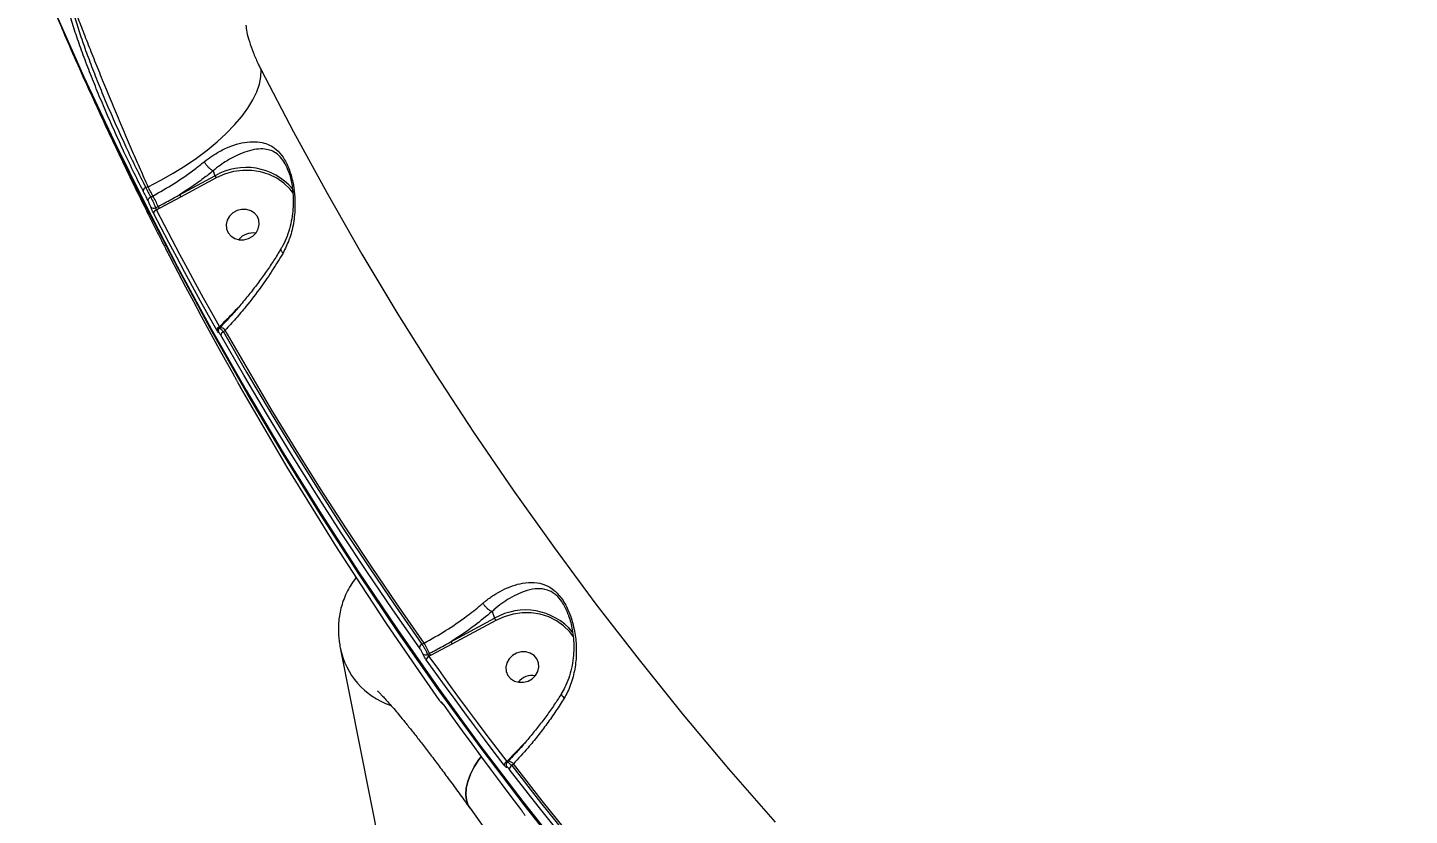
# Model space of a CAD drawing. Header units: millimetres. Extents: x -9609 to 9022, y -7175 to 8108.
# Drawn here: x -4749.7 to -4378.7, y 3631 to 3842.5 of the extents above; entities that cross this region are included whole.
import ezdxf

# ---------------------------------------------------------------- set-up
doc = ezdxf.new("R2010")
doc.units = ezdxf.units.MM
for name, color, linetype in [('DIKOM_ОБЪЕКТ', 7, 'Continuous'), ('DIKOM_РАЗМЕР_ЗОНА', 7, 'Continuous'), ('DIKOM_РАЗМЕР_ОБЪЕКТА', 7, 'Continuous')]:
    doc.layers.add(name, color=color, linetype=linetype)
doc.styles.add('style1', font='arial.ttf', dxfattribs={"width": 0.8})
doc.dimstyles.new('1-50', dxfattribs={"dimtxt": 300, "dimasz": 200, "dimexe": 100, "dimexo": 0, "dimgap": 100, "dimtad": 1, "dimtxsty": 'style1', "dimcen": 200, "dimclrd": 7, "dimclre": 7, "dimclrt": 7, "dimadec": 1, "dimazin": 2, "dimtfac": 1, "dimtmove": 0, "dimatfit": 2, "dimfxl": 0, "dimlwd": 25, "dimlwe": 18, "dimarcsym": 0})

# ---------------------------------------------------------------- blocks, each defined once
blk = doc.blocks.new('*D10')
at = {"layer": 'Defpoints', "color": 0, "transparency": 16777216}
for p in [(-405.54, 6589.16), (-8044.66, -3492.79), (424.09, -3492.79)]:
    blk.add_point(p, dxfattribs=at)
at = {"layer": 'DIKOM_РАЗМЕР_ОБЪЕКТА', "color": 7, "lineweight": 18, "transparency": 16777216}
for p, q in [((-405.54, 6589.16), (-8144.66, 6589.16)), ((424.09, -3492.79), (-8144.66, -3492.79))]:
    blk.add_line(p, q, dxfattribs=at)
at = {"layer": 'DIKOM_РАЗМЕР_ОБЪЕКТА', "color": 7, "lineweight": 25, "transparency": 16777216}
blk.add_line((-8044.66, 6389.16), (-8044.66, -3292.79), dxfattribs=at)
at = {"layer": 'DIKOM_РАЗМЕР_ОБЪЕКТА', "color": 7, "transparency": 16777216}
for points in [[(-8077.99, 6389.16), (-8011.32, 6389.16), (-8044.66, 6589.16)], [(-8077.99, -3292.79), (-8011.32, -3292.79), (-8044.66, -3492.79)]]:
    blk.add_solid(points, dxfattribs=at)
at = {"layer": 'DIKOM_РАЗМЕР_ОБЪЕКТА', "color": 7, "transparency": 16777216, "insert": (-8297.83, 1541.5), "char_height": 300, "attachment_point": 5, "rotation": 90, "style": 'style1'}
blk.add_mtext('10100', dxfattribs=at)
blk = doc.blocks.new('*D13')
at = {"layer": 'Defpoints', "color": 0, "transparency": 16777216}
for p in [(-4933.28, 8107.63), (-9158.98, -4977.79), (-1652.91, -4977.79)]:
    blk.add_point(p, dxfattribs=at)
at = {"layer": 'DIKOM_РАЗМЕР_ЗОНА', "color": 7, "lineweight": 18, "transparency": 16777216}
for p, q in [((-4933.28, 8107.63), (-9258.98, 8107.63)), ((-1652.91, -4977.79), (-9258.98, -4977.79))]:
    blk.add_line(p, q, dxfattribs=at)
at = {"layer": 'DIKOM_РАЗМЕР_ЗОНА', "color": 7, "lineweight": 25, "transparency": 16777216}
blk.add_line((-9158.98, 7907.63), (-9158.98, -4777.79), dxfattribs=at)
at = {"layer": 'DIKOM_РАЗМЕР_ЗОНА', "color": 7, "transparency": 16777216}
for points in [[(-9192.32, 7907.63), (-9125.65, 7907.63), (-9158.98, 8107.63)], [(-9192.32, -4777.79), (-9125.65, -4777.79), (-9158.98, -4977.79)]]:
    blk.add_solid(points, dxfattribs=at)
at = {"layer": 'DIKOM_РАЗМЕР_ЗОНА', "color": 7, "transparency": 16777216, "insert": (-9412.26, 1541.5), "char_height": 300, "attachment_point": 5, "rotation": 90, "style": 'style1'}
blk.add_mtext('13100', dxfattribs=at)

msp = doc.modelspace()

# ---------------------------------------------------------------- linework, layer by layer
at = {"layer": 'DIKOM_ОБЪЕКТ', "color": 7, "linetype": 'Continuous', "lineweight": 15}
for p, q in [((-4708.905, 3797.589), (-4699.38, 3802.731)), ((-4699.872, 3804.04), (-4699.38, 3802.731)), ((-4717.343, 3799.781), (-4717.951, 3799.524)), ((-4699.076, 3802.136), (-4708.602, 3796.995)), ((-4716.641, 3796.96), (-4716.06, 3797.273)), ((-4708.602, 3796.995), (-4714.336, 3793.943)), ((-4715.307, 3794.129), (-4714.623, 3794.498)), ((-4714.336, 3793.943), (-4715.118, 3793.521)), ((-4711.73, 3781.411), (-4711.766, 3781.475)), ((-4693.657, 3766.827), (-4693.032, 3767.466)), ((-4698.028, 3761.993), (-4698.205, 3761.812)), ((-4698.188, 3761.861), (-4698.168, 3761.85)), ((-4697.82, 3759.872), (-4697.709, 3759.676)), ((-4696.626, 3761.27), (-4697.105, 3760.78)), ((-4636.067, 3677.601), (-4624.33, 3683.936)), ((-4625.008, 3685.74), (-4624.33, 3683.936)), ((-4624.026, 3683.341), (-4635.763, 3677.006)), ((-4643.815, 3676.964), (-4643.234, 3677.278)), ((-4635.763, 3677.006), (-4641.509, 3673.948)), ((-4665.756, 3675.975), (-4622.945, 3459.536)), ((-4642.314, 3674.224), (-4641.796, 3674.503)), ((-4641.509, 3673.948), (-4641.958, 3673.706)), ((-4620.976, 3645.554), (-4616.454, 3650.234)), ((-4616.454, 3650.234), (-4616.029, 3650.668)), ((-4621.069, 3645.459), (-4620.976, 3645.554)), ((-4620.656, 3645.573), (-4620.944, 3645.278)), ((-4620.656, 3645.573), (-4620.645, 3645.583)), ((-4619.254, 3644.849), (-4619.716, 3644.376)), ((-4630.917, 3632.933), (-4515.001, 3471.96))]:
    msp.add_line(p, q, dxfattribs=at)
at = {"layer": 'DIKOM_ОБЪЕКТ', "color": 7, "linetype": 'Continuous', "lineweight": 15, "flags": 128}
for points in [[(-4742.281, 3846.591), (-4734.572, 3829.294), (-4726.526, 3812.145), (-4718.149, 3795.149), (-4709.442, 3778.311), (-4700.408, 3761.637), (-4691.049, 3745.131), (-4681.368, 3728.798), (-4671.369, 3712.644), (-4661.053, 3696.672), (-4650.424, 3680.889), (-4639.487, 3665.299), (-4628.243, 3649.906), (-4616.696, 3634.716), (-4604.849, 3619.732)], [(-4604.54, 3618.911), (-4616.387, 3633.895), (-4627.934, 3649.085), (-4639.178, 3664.478), (-4650.115, 3680.068), (-4660.744, 3695.851), (-4671.06, 3711.822), (-4681.059, 3727.977), (-4690.741, 3744.309), (-4700.099, 3760.815), (-4709.134, 3777.49), (-4717.841, 3794.328), (-4726.218, 3811.323), (-4734.263, 3828.473), (-4741.972, 3845.769)], [(-4717.343, 3799.781), (-4713.939, 3801.514), (-4710.622, 3803.38), (-4707.422, 3805.363), (-4704.37, 3807.444), (-4701.492, 3809.605), (-4698.814, 3811.826), (-4696.362, 3814.086), (-4694.157, 3816.365), (-4692.22, 3818.643), (-4690.568, 3820.898), (-4689.216, 3823.109), (-4688.177, 3825.258), (-4687.46, 3827.323), (-4687.072, 3829.287), (-4687.017, 3831.131)], [(-4687.017, 3831.131), (-4678.326, 3814.483), (-4669.302, 3798.004), (-4659.95, 3781.696), (-4650.272, 3765.566), (-4640.27, 3749.618), (-4629.948, 3733.859), (-4619.31, 3718.292), (-4608.358, 3702.922), (-4597.096, 3687.756), (-4585.528, 3672.797), (-4573.657, 3658.05), (-4561.488, 3643.52), (-4549.024, 3629.212)], [(-4678.345, 3797.965), (-4679.241, 3799.14), (-4680.859, 3800.739), (-4682.743, 3802.07), (-4684.849, 3803.099), (-4687.125, 3803.803), (-4689.518, 3804.165), (-4691.968, 3804.175), (-4694.417, 3803.833), (-4696.806, 3803.148), (-4699.076, 3802.136)], [(-4717.39, 3796.131), (-4717.554, 3796.451), (-4717.719, 3796.772), (-4717.883, 3797.093), (-4718.047, 3797.413), (-4718.211, 3797.734), (-4718.375, 3798.055), (-4718.539, 3798.376), (-4718.703, 3798.697)], [(-4717.951, 3799.524), (-4717.788, 3799.203), (-4717.624, 3798.883), (-4717.461, 3798.562), (-4717.297, 3798.242), (-4717.133, 3797.921), (-4716.969, 3797.601), (-4716.805, 3797.28), (-4716.641, 3796.96)], [(-4716.06, 3797.273), (-4716.221, 3797.586), (-4716.381, 3797.9), (-4716.542, 3798.213), (-4716.703, 3798.527), (-4716.863, 3798.84), (-4717.023, 3799.154), (-4717.182, 3799.467), (-4717.343, 3799.781)], [(-4698.914, 3761.287), (-4701.096, 3765.18), (-4703.26, 3769.082), (-4705.406, 3772.994), (-4707.534, 3776.914), (-4709.645, 3780.844), (-4711.736, 3784.783), (-4713.81, 3788.731), (-4715.865, 3792.688)], [(-4715.118, 3793.521), (-4713.063, 3789.568), (-4710.991, 3785.623), (-4708.901, 3781.688), (-4706.793, 3777.761), (-4704.666, 3773.844), (-4702.523, 3769.936), (-4700.36, 3766.037), (-4698.179, 3762.147)], [(-4694.573, 3792.729), (-4695.47, 3791.848), (-4696.079, 3790.787), (-4696.349, 3789.631), (-4696.262, 3788.474), (-4695.822, 3787.41), (-4695.066, 3786.524), (-4694.054, 3785.889), (-4692.868, 3785.556), (-4691.607, 3785.552), (-4690.37, 3785.878), (-4689.258, 3786.506), (-4688.361, 3787.387), (-4687.752, 3788.448), (-4687.481, 3789.604), (-4687.569, 3790.761), (-4688.009, 3791.826), (-4688.765, 3792.711), (-4689.777, 3793.346), (-4690.962, 3793.679), (-4692.224, 3793.683), (-4693.461, 3793.357), (-4694.573, 3792.729)], [(-4713.453, 3784.738), (-4713.289, 3784.417), (-4713.125, 3784.096), (-4712.961, 3783.775), (-4712.797, 3783.454), (-4712.633, 3783.134), (-4712.468, 3782.813), (-4712.304, 3782.492), (-4712.14, 3782.172)], [(-4711.388, 3780.781), (-4709.332, 3776.825), (-4707.258, 3772.877), (-4705.166, 3768.938), (-4703.056, 3765.008), (-4700.928, 3761.087), (-4698.781, 3757.176), (-4696.617, 3753.274), (-4694.435, 3749.381)], [(-4644.505, 3676.036), (-4651.641, 3686.241), (-4658.645, 3696.53), (-4665.515, 3706.899), (-4672.251, 3717.349), (-4678.852, 3727.877), (-4685.318, 3738.483), (-4691.647, 3749.165), (-4697.839, 3759.921)], [(-4697.105, 3760.78), (-4690.918, 3750.033), (-4684.594, 3739.36), (-4678.134, 3728.763), (-4671.539, 3718.244), (-4664.808, 3707.802), (-4657.943, 3697.441), (-4650.945, 3687.161), (-4643.815, 3676.964)], [(-4643.234, 3677.278), (-4650.378, 3687.496), (-4657.391, 3697.797), (-4664.27, 3708.179), (-4671.013, 3718.642), (-4677.622, 3729.184), (-4684.094, 3739.804), (-4690.429, 3750.499), (-4696.626, 3761.27)], [(-4692.588, 3745.961), (-4686.397, 3735.205), (-4680.068, 3724.524), (-4673.602, 3713.918), (-4667.001, 3703.39), (-4660.264, 3692.94), (-4653.394, 3682.571), (-4646.39, 3672.282), (-4639.255, 3662.077)], [(-4603.065, 3678.818), (-4604.191, 3680.345), (-4605.808, 3681.944), (-4607.693, 3683.275), (-4609.799, 3684.304), (-4612.075, 3685.008), (-4614.468, 3685.37), (-4616.918, 3685.38), (-4619.367, 3685.038), (-4621.756, 3684.353), (-4624.026, 3683.341)], [(-4621.74, 3644.503), (-4624.409, 3647.999), (-4627.062, 3651.506), (-4629.7, 3655.024), (-4632.322, 3658.552), (-4634.926, 3662.092), (-4637.515, 3665.642), (-4640.088, 3669.202), (-4642.645, 3672.773)], [(-4641.958, 3673.706), (-4639.403, 3670.138), (-4636.832, 3666.58), (-4634.245, 3663.033), (-4631.642, 3659.497), (-4629.023, 3655.971), (-4626.388, 3652.456), (-4623.737, 3648.952), (-4621.069, 3645.459)], [(-4619.522, 3673.934), (-4620.42, 3673.053), (-4621.028, 3671.992), (-4621.299, 3670.836), (-4621.211, 3669.679), (-4620.772, 3668.614), (-4620.015, 3667.729), (-4619.004, 3667.094), (-4617.819, 3666.761), (-4616.556, 3666.757), (-4615.319, 3667.083), (-4614.207, 3667.711), (-4613.311, 3668.592), (-4612.703, 3669.653), (-4612.431, 3670.809), (-4612.519, 3671.966), (-4612.958, 3673.031), (-4613.715, 3673.916), (-4614.726, 3674.551), (-4615.912, 3674.884), (-4617.173, 3674.888), (-4618.411, 3674.562), (-4619.522, 3673.934)], [(-4638.167, 3660.867), (-4635.61, 3657.296), (-4633.038, 3653.735), (-4630.449, 3650.185), (-4627.843, 3646.646), (-4625.221, 3643.118), (-4622.585, 3639.6), (-4619.93, 3636.093), (-4617.261, 3632.597)], [(-4630.917, 3632.933), (-4631.376, 3633.687), (-4631.881, 3635.071), (-4632.078, 3636.629), (-4631.963, 3638.333), (-4631.54, 3640.155), (-4630.813, 3642.063), (-4629.797, 3644.025), (-4628.509, 3646.008), (-4627.939, 3646.776)], [(-4627.939, 3646.776), (-4628.509, 3646.008), (-4629.797, 3644.025), (-4630.813, 3642.063), (-4631.54, 3640.155), (-4631.963, 3638.333), (-4632.078, 3636.629), (-4631.881, 3635.071), (-4631.376, 3633.687), (-4630.916, 3632.932)], [(-4555.058, 3566.941), (-4563.659, 3576.167), (-4572.137, 3585.492), (-4580.492, 3594.912), (-4588.724, 3604.428), (-4596.83, 3614.038), (-4604.81, 3623.741), (-4612.662, 3633.536), (-4620.385, 3643.421)], [(-4619.716, 3644.376), (-4611.999, 3634.5), (-4604.153, 3624.713), (-4596.179, 3615.018), (-4588.081, 3605.416), (-4579.856, 3595.908), (-4571.507, 3586.495), (-4563.035, 3577.178), (-4554.442, 3567.96)], [(-4553.849, 3568.28), (-4562.461, 3577.516), (-4570.951, 3586.85), (-4579.316, 3596.281), (-4587.558, 3605.808), (-4595.673, 3615.43), (-4603.662, 3625.145), (-4611.522, 3634.951), (-4619.254, 3644.849)]]:
    msp.add_lwpolyline(points, dxfattribs=at)
at = {"layer": 'DIKOM_ОБЪЕКТ', "color": 7, "linetype": 'Continuous', "lineweight": 15}
for centre, radius, start, end in [((-4691.101, 3788.391), 16.557, 40.83337, 119.99978), ((-4694.541, 3804.831), 5.275, 203.46858, 210.72719), ((-4717.666, 3798.51), 1.053, 105.69445, 169.79394), ((-4716.35, 3795.944), 1.057, 105.95483, 169.82413), ((-4741.952, 3782.103), 30.009, 24.39698, 30.36606), ((-4704.04, 3799.696), 5.302, 203.4168, 210.63436), ((-4715.82, 3794.975), 0.989, 214.98245, 301.26429), ((-4714.829, 3792.51), 1.051, 105.93642, 170.2961), ((-4709.147, 3796.979), 6.012, 204.37219, 210.32973), ((-4689.229, 3782.474), 4.9, 80.54741, 140.67639), ((-4689.231, 3782.481), 4.894, 80.51403, 140.37117), ((-4697.844, 3761.117), 1.083, 108.04587, 170.94975), ((-4697.697, 3761.051), 0.947, 121.21843, 197.14312), ((-4698.266, 3759.832), 2.181, 41.23393, 83.57672), ((-4697.578, 3761.039), 0.912, 188.69509, 208.64331), ((-4696.761, 3759.743), 1.092, 108.32095, 170.63934), ((-4616.055, 3669.624), 16.531, 39.8881, 120.03438), ((-4619.49, 3686.037), 5.276, 203.46917, 210.72659), ((-4643.33, 3675.883), 1.185, 114.18595, 172.61643), ((-4669.131, 3662.105), 30.015, 24.39762, 30.36543), ((-4631.199, 3679.709), 5.304, 203.4193, 210.63303), ((-4645.572, 3680.024), 20.586, 191.33204, 250.74845), ((-4645.558, 3680.036), 20.602, 191.36738, 250.66691), ((-4642.836, 3675.087), 1.009, 222.69666, 301.15477), ((-4641.474, 3672.629), 1.18, 114.20672, 173.00535), ((-4636.316, 3676.986), 6.017, 204.37347, 210.32595), ((-4614.18, 3663.684), 4.896, 80.52068, 140.70345), ((-4614.178, 3663.679), 4.9, 80.55102, 140.67311), ((-4637.96, 3661.985), 0.912, 214.36614, 237.59952), ((-4620.531, 3644.368), 1.216, 116.2743, 173.65422), ((-4620.404, 3644.47), 0.835, 184.03101, 217.64263), ((-4620.307, 3646.323), 1.019, 228.96176, 241.27438), ((-4620.92, 3643.378), 2.222, 41.44786, 82.89434), ((-4619.17, 3643.282), 1.223, 116.49956, 173.46196)]:
    msp.add_arc(centre, radius, start, end, dxfattribs=at)
for points, knots in [([(-4386.98, 3487.152), (-4387.297, 3490.993), (-4387.932, 3498.686), (-4387.927, 3511.255), (-4387.231, 3524.527), (-4385.78, 3538.515), (-4383.599, 3553.134), (-4380.681, 3568.351), (-4377.02, 3584.149), (-4372.635, 3600.492), (-4367.549, 3617.325), (-4361.784, 3634.567), (-4355.369, 3652.14), (-4348.315, 3669.995), (-4340.622, 3688.11), (-4332.315, 3706.448), (-4323.427, 3724.948), (-4314.002, 3743.523), (-4304.084, 3762.087), (-4293.692, 3780.594), (-4282.836, 3799.009), (-4271.543, 3817.306), (-4259.857, 3835.419), (-4247.835, 3853.266), (-4235.531, 3870.763), (-4222.974, 3887.867), (-4210.178, 3904.542), (-4197.17, 3920.768), (-4184.003, 3936.486), (-4170.738, 3951.624), (-4157.438, 3966.118), (-4145.132, 3978.875), (-4133.843, 3990.083), (-4127.008, 3996.521), (-4123.59, 3999.741)], [0, 0, 0, 0, 0.0315567, 0.0632127, 0.0949196, 0.1266265, 0.1582827, 0.1898395, 0.2213972, 0.2530543, 0.284762, 0.31647, 0.3481271, 0.3796851, 0.4112651, 0.4429443, 0.4746742, 0.5064041, 0.5380835, 0.5696639, 0.6012951, 0.6330252, 0.6648064, 0.6965874, 0.7283184, 0.75995, 0.7916592, 0.8234675, 0.8553267, 0.8871861, 0.918995, 0.9507048, 0.9753524, 1, 1, 1, 1]), ([(-4718.703, 3798.697), (-4719.606, 3800.494), (-4721.413, 3804.087), (-4724.035, 3809.601), (-4726.505, 3814.995), (-4728.794, 3820.204), (-4730.997, 3825.437), (-4733.074, 3830.631), (-4734.993, 3835.723), (-4736.726, 3840.653), (-4738.226, 3845.343), (-4739.502, 3849.781), (-4740.125, 3852.452), (-4740.437, 3853.786)], [0, 0, 0, 0, 0.1021866, 0.2043662, 0.2924886, 0.3808906, 0.4690126, 0.5574029, 0.6460752, 0.7344677, 0.8228837, 0.911579, 1, 1, 1, 1]), ([(-4717.343, 3799.781), (-4718.025, 3801.313), (-4719.391, 3804.376), (-4721.518, 3809.256), (-4723.679, 3814.285), (-4725.848, 3819.418), (-4727.996, 3824.586), (-4730.097, 3829.722), (-4732.122, 3834.764), (-4734.044, 3839.643), (-4735.835, 3844.289), (-4737.471, 3848.645), (-4738.565, 3851.642), (-4739.111, 3853.178), (-4739.216, 3853.473)], [0, 0, 0, 0, 0.0874427, 0.1748836, 0.263316, 0.3520206, 0.4404445, 0.5297502, 0.6193403, 0.7086413, 0.7985498, 0.8887477, 0.9786586, 1, 1, 1, 1]), ([(-4739.216, 3853.473), (-4738.915, 3852.167), (-4738.312, 3849.549), (-4737.07, 3845.201), (-4735.608, 3840.607), (-4733.917, 3835.778), (-4732.04, 3830.791), (-4730.008, 3825.705), (-4727.851, 3820.581), (-4725.607, 3815.481), (-4723.186, 3810.199), (-4720.612, 3804.802), (-4718.838, 3801.283), (-4717.951, 3799.524)], [0, 0, 0, 0, 0.0883739, 0.177025, 0.2653933, 0.3537677, 0.4424243, 0.5307983, 0.6189445, 0.7073698, 0.7955154, 0.8977569, 1, 1, 1, 1]), ([(-4691.071, 3843.152), (-4691.022, 3842.583), (-4690.923, 3841.437), (-4690.199, 3838.792), (-4689.157, 3835.857), (-4688.035, 3833.195), (-4687.308, 3831.72), (-4687.017, 3831.131)], [0, 0, 0, 0, 0.2099038, 0.4228905, 0.6382742, 0.8553549, 1, 1, 1, 1]), ([(-4740.61, 3842.472), (-4739.471, 3839.849), (-4735.901, 3831.635), (-4729.644, 3817.942), (-4723.222, 3804.312), (-4719.212, 3796.287), (-4717.928, 3793.717)], [0, 0, 0, 0, 0.1595506, 0.4996574, 0.8397751, 1, 1, 1, 1]), ([(-4702.267, 3806.483), (-4701.587, 3807.002), (-4700.227, 3808.04), (-4697.795, 3809.488), (-4695.059, 3810.747), (-4692.094, 3811.617), (-4689.305, 3811.965), (-4686.867, 3811.752), (-4684.757, 3811.054), (-4682.874, 3809.848), (-4681.37, 3808.17), (-4680.282, 3806.311), (-4679.551, 3804.682), (-4678.945, 3802.877), (-4678.376, 3800.567), (-4677.974, 3797.799), (-4677.83, 3794.1), (-4678.216, 3789.932), (-4679.284, 3785.647), (-4680.548, 3783.128), (-4681.124, 3781.981)], [0, 0, 0, 0, 0.0450775, 0.0901765, 0.1588885, 0.2276844, 0.2984033, 0.3691095, 0.4250504, 0.4808175, 0.5408166, 0.5713861, 0.6019551, 0.6344655, 0.667029, 0.7198471, 0.7727707, 0.8528844, 0.932989, 1, 1, 1, 1]), ([(-4679.717, 3804.022), (-4679.744, 3804.104), (-4680.022, 3804.975), (-4680.532, 3805.946), (-4681.502, 3807.464), (-4682.673, 3808.686), (-4684.295, 3809.556), (-4686.13, 3809.964), (-4688.262, 3809.903), (-4690.713, 3809.343), (-4693.349, 3808.32), (-4695.797, 3807.012), (-4698, 3805.543), (-4699.254, 3804.575), (-4699.874, 3804.042), (-4699.874, 3804.042)], [0, 0, 0, 0, 0.0076018, 0.0804969, 0.1009847, 0.1944364, 0.2840626, 0.3767411, 0.4947619, 0.6151732, 0.730458, 0.8485374, 0.9236023, 0.9999608, 1, 1, 1, 1]), ([(-4716.06, 3797.273), (-4714.13, 3798.375), (-4710.214, 3800.611), (-4705.637, 3803.804), (-4703.095, 3805.825), (-4702.267, 3806.483)], [0, 0, 0, 0, 0.3958696, 0.8031878, 1, 1, 1, 1]), ([(-4699.874, 3804.042), (-4700.027, 3804.115), (-4700.333, 3804.26), (-4700.901, 3804.733), (-4701.471, 3805.333), (-4701.91, 3805.909), (-4702.157, 3806.293), (-4702.246, 3806.448), (-4702.267, 3806.483)], [0, 0, 0, 0, 0.2123264, 0.4247347, 0.6370546, 0.8493407, 0.9654816, 1, 1, 1, 1]), ([(-4699.872, 3804.04), (-4700.751, 3803.344), (-4702.607, 3801.875), (-4705.626, 3799.707), (-4707.809, 3798.297), (-4708.905, 3797.589)], [0, 0, 0, 0, 0.3093737, 0.6531988, 1, 1, 1, 1]), ([(-4699.874, 3804.042), (-4699.873, 3804.041), (-4699.872, 3804.041), (-4699.872, 3804.04), (-4699.872, 3804.04)], [0, 0, 0, 0, 0.81013462, 1, 1, 1, 1]), ([(-4679.72, 3804.021), (-4679.665, 3803.882), (-4679.427, 3803.282), (-4679.097, 3802.06), (-4678.734, 3800.348), (-4678.481, 3798.388), (-4678.367, 3796.191), (-4678.439, 3793.747), (-4678.755, 3791.137), (-4679.348, 3788.462), (-4680.256, 3785.884), (-4681.047, 3784.083), (-4681.618, 3783.222), (-4681.695, 3783.105)], [0, 0, 0, 0, 0.02099895, 0.09067569, 0.16768021, 0.25486798, 0.35497277, 0.46602282, 0.59078173, 0.72091162, 0.85153105, 0.97984139, 1, 1, 1, 1]), ([(-4716.63, 3794.408), (-4716.668, 3794.514), (-4716.744, 3794.726), (-4716.929, 3795.162), (-4717.139, 3795.626), (-4717.299, 3795.952), (-4717.38, 3796.11), (-4717.39, 3796.131)], [0, 0, 0, 0, 0.24068872, 0.48135679, 0.7220201, 0.96279194, 1, 1, 1, 1]), ([(-4716.641, 3796.96), (-4716.622, 3796.925), (-4716.482, 3796.666), (-4716.205, 3796.13), (-4715.836, 3795.367), (-4715.512, 3794.65), (-4715.375, 3794.303), (-4715.307, 3794.129)], [0, 0, 0, 0, 0.0372482, 0.2782068, 0.5189146, 0.7593977, 1, 1, 1, 1]), ([(-4714.623, 3794.498), (-4714.33, 3794.656), (-4712.866, 3795.446), (-4710.954, 3796.465), (-4709.346, 3797.347), (-4708.905, 3797.589)], [0, 0, 0, 0, 0.1536237, 0.7682254, 1, 1, 1, 1]), ([(-4717.962, 3793.7), (-4717.906, 3793.586), (-4717.223, 3792.202), (-4715.733, 3789.23), (-4714.212, 3786.234), (-4713.453, 3784.738)], [0, 0, 0, 0, 0.04283901, 0.52218193, 1, 1, 1, 1]), ([(-4715.865, 3792.688), (-4715.876, 3792.709), (-4715.957, 3792.866), (-4716.117, 3793.191), (-4716.329, 3793.654), (-4716.515, 3794.09), (-4716.592, 3794.302), (-4716.63, 3794.408)], [0, 0, 0, 0, 0.0372214, 0.277868, 0.5185802, 0.7592366, 1, 1, 1, 1]), ([(-4715.307, 3794.129), (-4715.298, 3794.092), (-4715.282, 3794.016), (-4715.237, 3793.862), (-4715.185, 3793.698), (-4715.142, 3793.584), (-4715.121, 3793.529), (-4715.118, 3793.521)], [0, 0, 0, 0, 0.24030179, 0.4813629, 0.72230235, 0.96296317, 1, 1, 1, 1]), ([(-4712.14, 3782.172), (-4712.074, 3782.043), (-4711.941, 3781.785), (-4711.804, 3781.526), (-4711.737, 3781.402), (-4711.741, 3781.423), (-4711.763, 3781.469), (-4711.766, 3781.475)], [0, 0, 0, 0, 0.2404716, 0.4810129, 0.7218889, 0.9628708, 1, 1, 1, 1]), ([(-4711.815, 3781.547), (-4711.796, 3781.511), (-4711.759, 3781.44), (-4711.735, 3781.397), (-4711.698, 3781.34), (-4711.667, 3781.289), (-4711.642, 3781.261), (-4711.634, 3781.253)], [0, 0, 0, 0, 0.3361819, 0.6612632, 0.8296254, 0.9489841, 1, 1, 1, 1]), ([(-4711.766, 3781.475), (-4711.769, 3781.482), (-4711.789, 3781.528), (-4711.796, 3781.549), (-4711.725, 3781.426), (-4711.588, 3781.168), (-4711.455, 3780.91), (-4711.388, 3780.781)], [0, 0, 0, 0, 0.0372659, 0.2782587, 0.5191261, 0.7595545, 1, 1, 1, 1]), ([(-4711.74, 3781.447), (-4711.74, 3781.447), (-4711.741, 3781.448), (-4711.717, 3781.409), (-4711.653, 3781.288), (-4711.537, 3781.07), (-4711.426, 3780.856), (-4711.38, 3780.766)], [0, 0, 0, 0, 0.0376415, 0.1699148, 0.4119279, 0.7551278, 1, 1, 1, 1]), ([(-4681.694, 3783.09), (-4681.924, 3782.698), (-4682.729, 3781.323), (-4684.279, 3778.939), (-4686.331, 3775.953), (-4688.538, 3772.967), (-4690.872, 3770.005), (-4693.319, 3767.097), (-4695.712, 3764.412), (-4697.309, 3762.762), (-4698.035, 3762.011)], [0, 0, 0, 0, 0.0536979, 0.1884149, 0.3246561, 0.4623659, 0.6013936, 0.7414706, 0.88229, 1, 1, 1, 1]), ([(-4681.124, 3781.981), (-4682.031, 3780.464), (-4683.859, 3777.406), (-4687.2, 3772.567), (-4690.547, 3768.202), (-4693.786, 3764.349), (-4695.676, 3762.299), (-4696.626, 3761.27)], [0, 0, 0, 0, 0.2106451, 0.4247597, 0.6762076, 0.8373933, 1, 1, 1, 1]), ([(-4681.652, 3783.079), (-4681.684, 3783.016), (-4681.758, 3782.869), (-4681.587, 3782.503), (-4681.326, 3782.181), (-4681.152, 3782.008), (-4681.124, 3781.981)], [0, 0, 0, 0, 0.2671211, 0.6227223, 0.9394546, 1, 1, 1, 1]), ([(-4698.179, 3762.147), (-4698.032, 3762.299), (-4696.517, 3763.853), (-4695.014, 3765.416), (-4693.657, 3766.827)], [0, 0, 0, 0, 0.0974091, 1, 1, 1, 1]), ([(-4698.197, 3761.803), (-4698.248, 3761.751), (-4698.364, 3761.632), (-4698.457, 3761.399), (-4698.498, 3761.164), (-4698.494, 3760.995), (-4698.48, 3760.921), (-4698.476, 3760.901)], [0, 0, 0, 0, 0.20783385, 0.47086224, 0.70445009, 0.91996767, 1, 1, 1, 1]), ([(-4698.179, 3762.147), (-4698.18, 3762.072), (-4698.182, 3761.969), (-4698.187, 3761.884), (-4698.188, 3761.861)], [0, 0, 0, 0, 0.7208075, 1, 1, 1, 1]), ([(-4698.183, 3761.791), (-4698.18, 3761.807), (-4698.165, 3761.878), (-4697.959, 3761.741), (-4697.594, 3761.389), (-4697.267, 3760.982), (-4697.105, 3760.78)], [0, 0, 0, 0, 0.0886013, 0.3885022, 0.6959568, 1, 1, 1, 1]), ([(-4698.602, 3760.772), (-4698.628, 3760.812), (-4698.72, 3760.951), (-4698.833, 3761.147), (-4698.914, 3761.287)], [0, 0, 0, 0, 0.288087, 1, 1, 1, 1]), ([(-4698.378, 3760.602), (-4698.378, 3760.568), (-4698.378, 3760.502), (-4698.466, 3760.577), (-4698.559, 3760.711), (-4698.602, 3760.772)], [0, 0, 0, 0, 0.3509333, 0.7014386, 1, 1, 1, 1]), ([(-4697.839, 3759.921), (-4697.919, 3760.059), (-4698.08, 3760.335), (-4698.263, 3760.595), (-4698.376, 3760.708), (-4698.377, 3760.637), (-4698.378, 3760.602)], [0, 0, 0, 0, 0.2566149, 0.513669, 0.7611957, 1, 1, 1, 1]), ([(-4694.435, 3749.381), (-4694.402, 3749.321), (-4694.284, 3749.113), (-4694.158, 3748.882), (-4694.068, 3748.718)], [0, 0, 0, 0, 0.28796525, 1, 1, 1, 1]), ([(-4694.068, 3748.718), (-4694.003, 3748.598), (-4693.861, 3748.335), (-4693.659, 3747.955), (-4693.563, 3747.764), (-4693.514, 3747.669)], [0, 0, 0, 0, 0.2985018, 0.6489867, 1, 1, 1, 1]), ([(-4693.514, 3747.669), (-4693.465, 3747.574), (-4693.368, 3747.383), (-4693.153, 3746.979), (-4692.911, 3746.536), (-4692.716, 3746.188), (-4692.613, 3746.005), (-4692.588, 3745.961)], [0, 0, 0, 0, 0.2249908, 0.449516, 0.6803495, 0.9238686, 1, 1, 1, 1]), ([(-4661.377, 3694.95), (-4661.434, 3694.887), (-4662.031, 3694.221), (-4662.952, 3692.811), (-4664.098, 3690.773), (-4664.967, 3688.689), (-4665.598, 3686.626), (-4666.008, 3684.621), (-4666.227, 3682.707), (-4666.285, 3680.902), (-4666.216, 3679.208), (-4666.038, 3677.532), (-4665.855, 3676.524), (-4665.756, 3675.975)], [0, 0, 0, 0, 0.010614, 0.1120695, 0.2115264, 0.3091035, 0.4048903, 0.4990863, 0.5922437, 0.6856214, 0.7808294, 0.880648, 1, 1, 1, 1]), ([(-4627.452, 3687.973), (-4627.258, 3688.134), (-4626.302, 3688.93), (-4624.55, 3690.183), (-4622.06, 3691.612), (-4619.461, 3692.72), (-4616.589, 3693.479), (-4613.652, 3693.697), (-4610.836, 3693.09), (-4608.683, 3691.828), (-4607.196, 3690.39), (-4606.148, 3689.063), (-4605.213, 3687.514), (-4604.319, 3685.632), (-4603.536, 3683.43), (-4602.777, 3680.38), (-4602.315, 3676.697), (-4602.392, 3672.407), (-4603.138, 3668.165), (-4604.317, 3664.842), (-4605.33, 3663.05), (-4605.635, 3662.511)], [0, 0, 0, 0, 0.0134595, 0.0663165, 0.1192294, 0.1832785, 0.2473475, 0.3264826, 0.4053608, 0.4678589, 0.4990963, 0.5303065, 0.5614458, 0.5926228, 0.634514, 0.6764901, 0.7480869, 0.8197616, 0.8939617, 0.9680698, 1, 1, 1, 1]), ([(-4604.577, 3684.951), (-4604.641, 3685.146), (-4604.875, 3685.856), (-4605.448, 3687.037), (-4606.416, 3688.695), (-4607.376, 3689.792), (-4608.68, 3690.884), (-4610.359, 3691.739), (-4612.784, 3691.992), (-4615.337, 3691.539), (-4617.86, 3690.596), (-4620.167, 3689.407), (-4622.359, 3687.9), (-4624.031, 3686.753), (-4624.801, 3685.863), (-4625.01, 3685.742), (-4625.011, 3685.742)], [0, 0, 0, 0, 0.0180519, 0.0657634, 0.1153102, 0.1928409, 0.2119192, 0.312002, 0.4419802, 0.5770045, 0.6858124, 0.7964696, 0.8860865, 0.9773087, 0.9999309, 1, 1, 1, 1]), ([(-4643.234, 3677.278), (-4641.286, 3678.37), (-4637.334, 3680.587), (-4632.277, 3684.08), (-4629.061, 3686.603), (-4627.662, 3687.794), (-4627.452, 3687.973)], [0, 0, 0, 0, 0.3434799, 0.6969368, 0.9545436, 1, 1, 1, 1]), ([(-4625.011, 3685.742), (-4625.177, 3685.804), (-4625.508, 3685.928), (-4626.11, 3686.373), (-4626.707, 3686.949), (-4627.128, 3687.477), (-4627.357, 3687.818), (-4627.43, 3687.936), (-4627.452, 3687.973)], [0, 0, 0, 0, 0.22046426, 0.4409085, 0.66153785, 0.8819002, 0.96353252, 1, 1, 1, 1]), ([(-4625.008, 3685.74), (-4626.528, 3684.479), (-4629.002, 3682.429), (-4632.769, 3679.73), (-4634.964, 3678.313), (-4636.067, 3677.601)], [0, 0, 0, 0, 0.4427031, 0.7201773, 1, 1, 1, 1]), ([(-4625.011, 3685.742), (-4625.01, 3685.741), (-4625.009, 3685.741), (-4625.008, 3685.74), (-4625.008, 3685.74)], [0, 0, 0, 0, 0.6811019, 1, 1, 1, 1]), ([(-4604.578, 3684.95), (-4604.53, 3684.831), (-4604.248, 3684.139), (-4603.855, 3682.74), (-4603.409, 3680.727), (-4603.117, 3678.439), (-4603.01, 3675.922), (-4603.167, 3673.235), (-4603.598, 3670.516), (-4604.354, 3667.881), (-4605.287, 3665.587), (-4606.087, 3664.273), (-4606.426, 3663.716)], [0, 0, 0, 0, 0.0170087, 0.0989136, 0.1898553, 0.2902087, 0.4074362, 0.5307418, 0.6586058, 0.786706, 0.9095972, 1, 1, 1, 1]), ([(-4643.815, 3676.964), (-4643.791, 3676.927), (-4643.628, 3676.676), (-4643.308, 3676.159), (-4642.892, 3675.426), (-4642.533, 3674.733), (-4642.387, 3674.394), (-4642.314, 3674.224)], [0, 0, 0, 0, 0.0422172, 0.2820297, 0.5213309, 0.7606266, 1, 1, 1, 1]), ([(-4641.796, 3674.503), (-4641.504, 3674.661), (-4640.04, 3675.451), (-4638.123, 3676.471), (-4636.511, 3677.357), (-4636.067, 3677.601)], [0, 0, 0, 0, 0.153289, 0.7665481, 1, 1, 1, 1]), ([(-4643.578, 3674.403), (-4643.621, 3674.506), (-4643.707, 3674.711), (-4643.926, 3675.125), (-4644.186, 3675.56), (-4644.386, 3675.866), (-4644.489, 3676.014), (-4644.505, 3676.036)], [0, 0, 0, 0, 0.2393964, 0.478614, 0.7180609, 0.9577288, 1, 1, 1, 1]), ([(-4642.645, 3672.773), (-4642.661, 3672.795), (-4642.766, 3672.942), (-4642.967, 3673.248), (-4643.226, 3673.683), (-4643.448, 3674.096), (-4643.535, 3674.301), (-4643.578, 3674.403)], [0, 0, 0, 0, 0.0427079, 0.2825083, 0.5215168, 0.7607036, 1, 1, 1, 1]), ([(-4642.314, 3674.224), (-4642.301, 3674.189), (-4642.274, 3674.119), (-4642.193, 3673.985), (-4642.092, 3673.849), (-4642.008, 3673.756), (-4641.964, 3673.713), (-4641.958, 3673.706)], [0, 0, 0, 0, 0.2372816, 0.4743897, 0.7136049, 0.9566879, 1, 1, 1, 1]), ([(-4655.792, 3664.467), (-4655.795, 3664.47), (-4655.804, 3664.478), (-4655.597, 3664.29), (-4655.194, 3663.897), (-4654.568, 3663.255), (-4653.73, 3662.355), (-4652.675, 3661.177), (-4651.412, 3659.718), (-4649.948, 3657.978), (-4648.298, 3655.964), (-4646.473, 3653.687), (-4644.487, 3651.159), (-4642.353, 3648.393), (-4640.083, 3645.402), (-4637.687, 3642.201), (-4635.176, 3638.801), (-4632.909, 3635.693), (-4631.465, 3633.692), (-4630.917, 3632.933)], [0, 0, 0, 0, 0.0212928, 0.0632956, 0.1098169, 0.1608203, 0.2159908, 0.2748106, 0.3366591, 0.4009348, 0.4670979, 0.5347092, 0.6034218, 0.6729751, 0.7431762, 0.8138779, 0.8849688, 0.9563634, 1, 1, 1, 1]), ([(-4639.255, 3662.077), (-4639.169, 3661.958), (-4638.998, 3661.721), (-4638.812, 3661.489), (-4638.705, 3661.386), (-4638.694, 3661.415), (-4638.711, 3661.464), (-4638.713, 3661.47)], [0, 0, 0, 0, 0.2407294, 0.4814006, 0.7216087, 0.9612101, 1, 1, 1, 1]), ([(-4639.24, 3662.054), (-4639.223, 3662.028), (-4639.093, 3661.841), (-4638.851, 3661.527), (-4638.685, 3661.32), (-4638.455, 3661.127), (-4638.354, 3661.083), (-4638.318, 3661.067)], [0, 0, 0, 0, 0.0536529, 0.3980812, 0.8120018, 0.9347938, 1, 1, 1, 1]), ([(-4638.713, 3661.47), (-4638.715, 3661.477), (-4638.733, 3661.526), (-4638.722, 3661.555), (-4638.614, 3661.453), (-4638.424, 3661.222), (-4638.252, 3660.985), (-4638.167, 3660.867)], [0, 0, 0, 0, 0.0386063, 0.2780589, 0.518286, 0.7592694, 1, 1, 1, 1]), ([(-4638.524, 3661.327), (-4638.524, 3661.328), (-4638.524, 3661.328), (-4638.485, 3661.283), (-4638.391, 3661.166), (-4638.269, 3661.005), (-4638.17, 3660.865), (-4638.141, 3660.823)], [0, 0, 0, 0, 0.074021, 0.2461316, 0.4932748, 0.8490369, 1, 1, 1, 1]), ([(-4606.365, 3663.694), (-4606.915, 3662.832), (-4608.084, 3660.995), (-4610.052, 3658.186), (-4612.218, 3655.286), (-4614.509, 3652.416), (-4616.908, 3649.615), (-4618.968, 3647.331), (-4620.242, 3646.039), (-4620.669, 3645.605)], [0, 0, 0, 0, 0.1366519, 0.2908751, 0.4466477, 0.6036891, 0.7616712, 0.920108, 1, 1, 1, 1]), ([(-4605.635, 3662.511), (-4606.36, 3661.357), (-4607.818, 3659.037), (-4610.213, 3655.633), (-4612.726, 3652.329), (-4615.704, 3648.687), (-4617.939, 3646.271), (-4619.254, 3644.849)], [0, 0, 0, 0, 0.18728909, 0.37655719, 0.55700682, 0.7391845, 1, 1, 1, 1]), ([(-4606.336, 3663.667), (-4606.362, 3663.614), (-4606.423, 3663.488), (-4606.234, 3663.132), (-4605.947, 3662.801), (-4605.723, 3662.589), (-4605.665, 3662.538), (-4605.635, 3662.511)], [0, 0, 0, 0, 0.2353141, 0.5652723, 0.8951265, 0.9443933, 1, 1, 1, 1]), ([(-4621.064, 3643.96), (-4621.064, 3643.954), (-4621.06, 3643.898), (-4621.092, 3643.849), (-4621.234, 3643.929), (-4621.457, 3644.148), (-4621.645, 3644.384), (-4621.74, 3644.503)], [0, 0, 0, 0, 0.0278732, 0.2650345, 0.5077585, 0.7540088, 1, 1, 1, 1]), ([(-4620.933, 3645.265), (-4620.986, 3645.214), (-4621.115, 3645.089), (-4621.211, 3644.831), (-4621.251, 3644.586), (-4621.236, 3644.459), (-4621.23, 3644.412)], [0, 0, 0, 0, 0.2220963, 0.5398562, 0.829133, 1, 1, 1, 1]), ([(-4620.385, 3643.421), (-4620.48, 3643.539), (-4620.67, 3643.775), (-4620.893, 3643.992), (-4621.037, 3644.071), (-4621.068, 3644.022), (-4621.065, 3643.966), (-4621.064, 3643.96)], [0, 0, 0, 0, 0.2459776, 0.4919186, 0.7343487, 0.9715352, 1, 1, 1, 1]), ([(-4620.92, 3645.254), (-4620.912, 3645.275), (-4620.882, 3645.347), (-4620.644, 3645.229), (-4620.24, 3644.919), (-4619.89, 3644.557), (-4619.716, 3644.376)], [0, 0, 0, 0, 0.1171997, 0.4098789, 0.7056389, 1, 1, 1, 1]), ([(-4617.261, 3632.597), (-4617.239, 3632.568), (-4617.123, 3632.415), (-4616.899, 3632.11), (-4616.613, 3631.694), (-4616.361, 3631.308), (-4616.254, 3631.121), (-4616.201, 3631.027)], [0, 0, 0, 0, 0.0557279, 0.2968635, 0.5325846, 0.7662672, 1, 1, 1, 1])]:
    msp.add_open_spline(points, degree=3, knots=knots, dxfattribs=at)

# ---------------------------------------------------------------- dimensions: what is measured, and where the dimension line sits
at = {"layer": 'DIKOM_РАЗМЕР_ЗОНА'}
dim = msp.add_linear_dim(base=(-9158.984, -4977.788), p1=(-4933.276, 8107.631), p2=(-1652.914, -4977.788), angle=90, text='13100', dimstyle='1-50', dxfattribs=at)
dim.commit()
dim.dimension.update_dxf_attribs({"geometry": '*D13', "text_midpoint": (-9158.984, 1541.499), "dimtype": 160})
at = {"layer": 'DIKOM_РАЗМЕР_ОБЪЕКТА'}
dim = msp.add_linear_dim(base=(-8044.657, -3492.788), p1=(-405.539, 6589.161), p2=(424.086, -3492.788), angle=90, text='10100', dimstyle='1-50', dxfattribs=at)
dim.commit()
dim.dimension.update_dxf_attribs({"geometry": '*D10', "text_midpoint": (-8044.657, 1541.499), "dimtype": 160})

doc.saveas('drawing.dxf')
